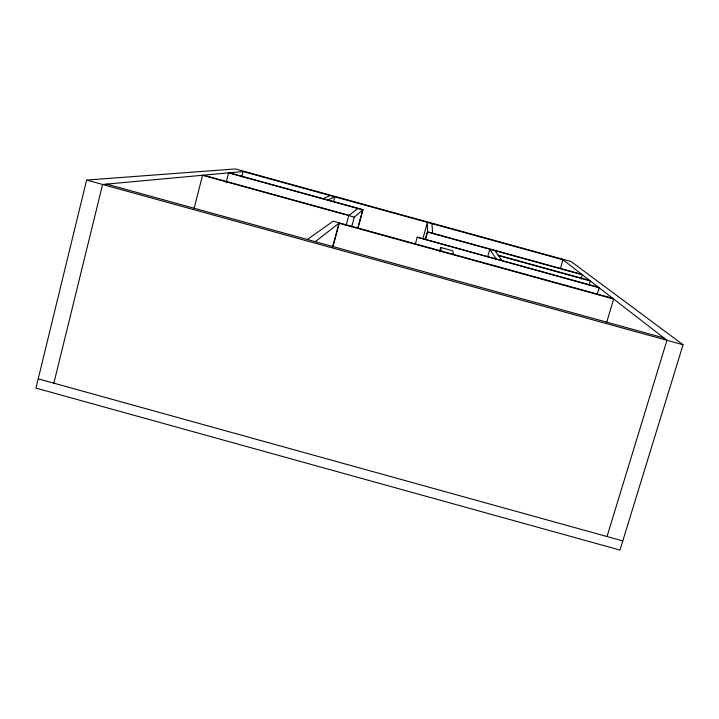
<?xml version="1.0" encoding="UTF-8"?>
<svg xmlns="http://www.w3.org/2000/svg" width="719" height="719" viewBox="0 0 719 719"><rect width="100%" height="100%" fill="white"/><g stroke="black" fill="none" stroke-linecap="round" stroke-linejoin="round"><path stroke-width="1.08" d="M598.37 287.187L417.182 237.189L599.152 287.789L597.246 294.215M86.613 180.065L35.95 388.098L619.967 550.062L683.05 344.743L571.048 261.518L235.365 168.938L86.613 180.065L683.05 344.743M53.871 383.164L102.601 184.477L244.37 171.419M194.013 208.798L202.56 175.265L354.296 217.129L362.987 209.66L229.361 172.803M226.081 182.635L228.588 172.875L362.744 209.876L357.747 228.274M241.656 176.955L243.058 171.535L562.977 259.784L560.461 268.394M333.571 201.158L334.739 196.826L327.855 199.972M332.546 247.048L338.964 223.223L613.658 299.023L606.629 322.543M333.005 246.59L339.107 223.96M346.127 225.308L348.751 215.601L357.846 208.528M351.663 226.836L354.296 217.129M358.017 227.986L362.987 209.66M415.33 244.065L417.182 237.189M422.916 238.582L427.419 222.387L427.463 232.066L425.36 239.607M425.351 239.319L427.454 231.752L581.752 274.316M439.534 251.578L440.675 247.489L452.646 250.787L453.608 254.4M487.671 256.8L489.819 249.268L496.263 259.011M581.123 279.107L582.39 274.811L427.463 232.066M589.068 285.263L590.344 280.967L498.492 255.622M607.016 536.545L666.962 340.303L562.006 259.029M315.246 241.683L339.404 222.881M307.337 239.499L333.194 221.173L612.741 298.313M322.975 198.624L330.192 195.577M498.177 255.191L589.634 280.419M203.54 175.175L349.092 215.341M106.673 184.1L663.943 337.957M38.206 378.823L622.78 540.913M495.014 250.706L501.997 260.593M440.675 247.489L441.187 250.967M431.966 223.645L432.631 233.181"/></g></svg>
